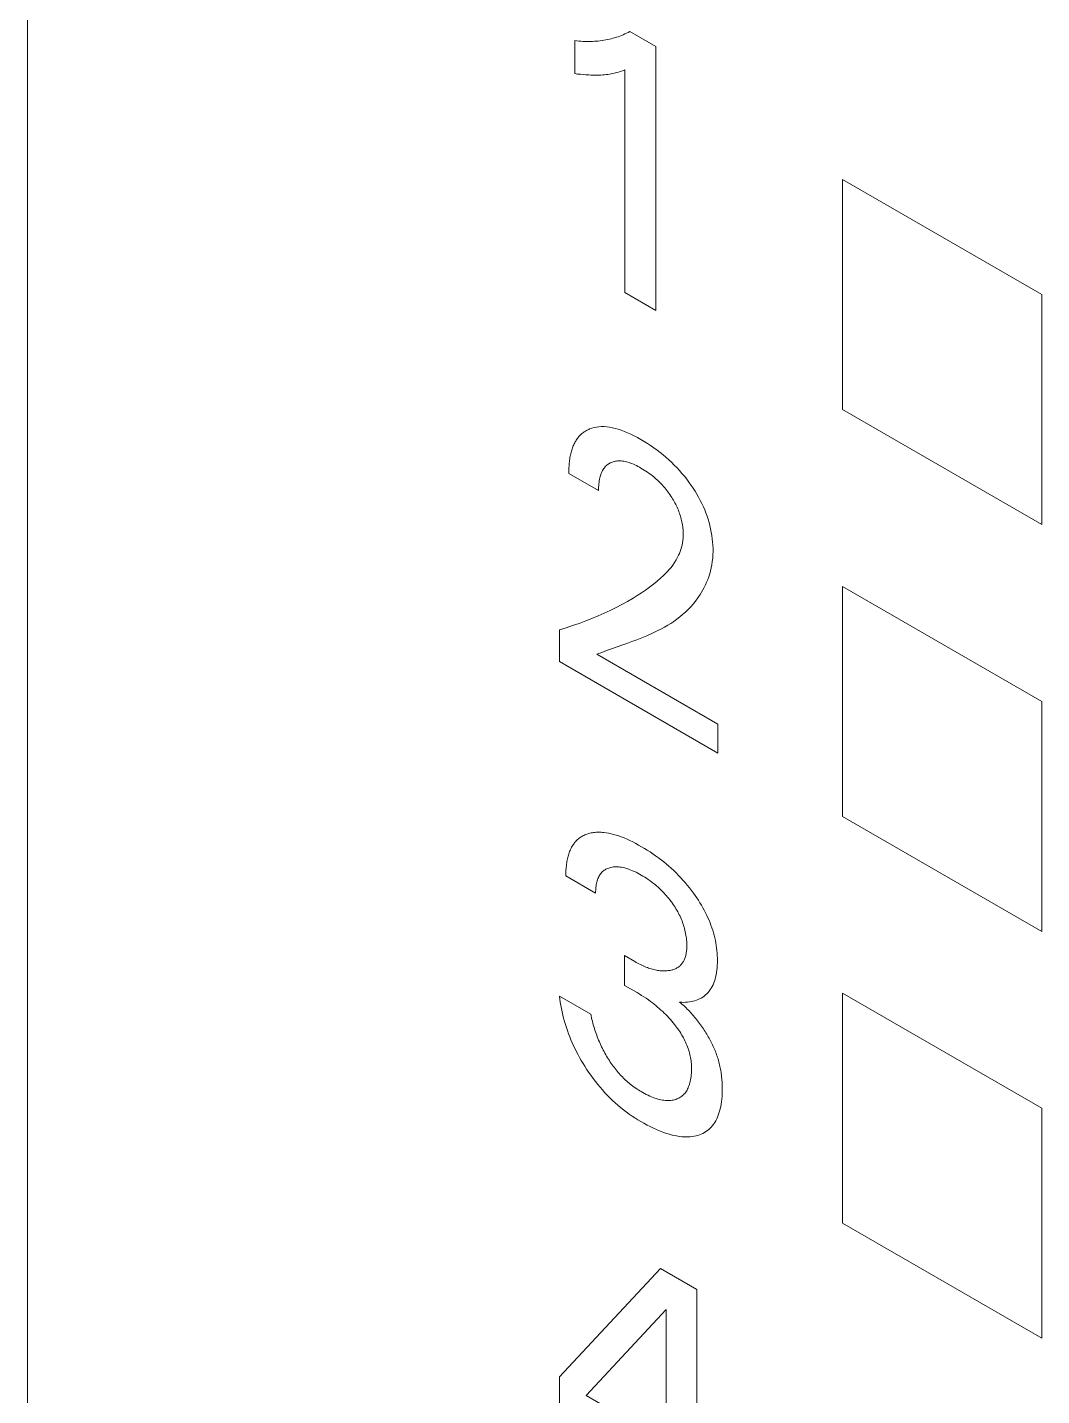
# Model space of a CAD drawing. Header units: inches. Extents: x 67578 to 72421, y -34894 to -31675.
# Drawn here: x 69731.28 to 69738.73, y -33407.06 to -33397.01 of the extents above; entities that cross this region are included whole.
import ezdxf

# ---------------------------------------------------------------- set-up
doc = ezdxf.new("R2010")
doc.units = ezdxf.units.IN
doc.header["$MEASUREMENT"] = 0

# ---------------------------------------------------------------- blocks, each defined once
blk = doc.blocks.new('ET200S')
at = {"lineweight": 0}
for p, q in [((87.2429, 24.9235), (87.2429, -40.5599)), ((90.002, -31.0696), (89.9944, -31.073)), ((90.0096, -31.066), (90.002, -31.0696)), ((90.017, -31.0623), (90.0096, -31.066)), ((90.0244, -31.0584), (90.017, -31.0623)), ((90.0244, -31.0584), (90.1447, -31.1278)), ((89.7703, -31.2528), (89.7703, -31.1001)), ((89.7797, -31.1012), (89.7703, -31.1001)), ((89.7891, -31.1022), (89.7797, -31.1012)), ((89.7984, -31.103), (89.7891, -31.1022)), ((89.8077, -31.1036), (89.7984, -31.103)), ((89.8169, -31.104), (89.8077, -31.1036)), ((89.826, -31.1043), (89.8169, -31.104)), ((89.8351, -31.1044), (89.826, -31.1043)), ((89.8442, -31.1043), (89.8351, -31.1044)), ((89.8531, -31.104), (89.8442, -31.1043)), ((89.862, -31.1035), (89.8531, -31.104)), ((89.8708, -31.1029), (89.862, -31.1035)), ((89.8795, -31.1021), (89.8708, -31.1029)), ((89.8882, -31.1012), (89.8795, -31.1021)), ((89.8968, -31.1), (89.8882, -31.1012)), ((89.9053, -31.0987), (89.8968, -31.1)), ((89.9137, -31.0973), (89.9053, -31.0987)), ((89.9221, -31.0956), (89.9137, -31.0973)), ((89.9304, -31.0938), (89.9221, -31.0956)), ((89.9386, -31.0918), (89.9304, -31.0938)), ((89.9467, -31.0897), (89.9386, -31.0918)), ((89.9549, -31.0873), (89.9467, -31.0897)), ((89.9629, -31.0848), (89.9549, -31.0873)), ((89.9709, -31.0821), (89.9629, -31.0848)), ((89.9788, -31.0792), (89.9709, -31.0821)), ((89.9867, -31.0762), (89.9788, -31.0792)), ((89.9944, -31.073), (89.9867, -31.0762)), ((90.1447, -31.1278), (90.1447, -32.3457)), ((89.7703, -31.2528), (89.7834, -31.2544)), ((89.7834, -31.2544), (89.7965, -31.2558)), ((89.7965, -31.2558), (89.8096, -31.257)), ((89.8096, -31.257), (89.8225, -31.2581)), ((89.8225, -31.2581), (89.8355, -31.2589)), ((89.8355, -31.2589), (89.845, -31.2594)), ((89.845, -31.2594), (89.8544, -31.2597)), ((89.8544, -31.2597), (89.8638, -31.2598)), ((89.8638, -31.2598), (89.8731, -31.2598)), ((89.8731, -31.2598), (89.8824, -31.2596)), ((89.8824, -31.2596), (89.8916, -31.2592)), ((89.8916, -31.2592), (89.8996, -31.2587)), ((89.8996, -31.2587), (89.9076, -31.258)), ((89.9076, -31.258), (89.9154, -31.2572)), ((89.9154, -31.2572), (89.9233, -31.2562)), ((89.9233, -31.2562), (89.931, -31.255)), ((89.931, -31.255), (89.9387, -31.2537)), ((89.9387, -31.2537), (89.9454, -31.2524)), ((89.9454, -31.2524), (89.952, -31.2509)), ((89.952, -31.2509), (89.9585, -31.2493)), ((89.9585, -31.2493), (89.9657, -31.2474)), ((89.9657, -31.2474), (89.9728, -31.2453)), ((89.9728, -31.2453), (89.9798, -31.2431)), ((89.9798, -31.2431), (89.9913, -31.2392)), ((89.9913, -31.2392), (90.0026, -31.235)), ((90.0026, -32.2636), (90.0026, -31.235)), ((91.927, -32.2724), (91.0078, -31.7417)), ((91.0078, -31.7417), (91.0078, -32.8031)), ((90.1447, -32.3457), (90.0026, -32.2636)), ((91.927, -33.3338), (91.927, -32.2724)), ((91.0078, -32.8031), (91.927, -33.3338)), ((89.8207, -32.9022), (89.8172, -32.9044)), ((89.8244, -32.9001), (89.8207, -32.9022)), ((89.828, -32.8981), (89.8244, -32.9001)), ((89.8318, -32.8963), (89.828, -32.8981)), ((89.8356, -32.8946), (89.8318, -32.8963)), ((89.8394, -32.8929), (89.8356, -32.8946)), ((89.8497, -32.8892), (89.8394, -32.8929)), ((89.8603, -32.8863), (89.8497, -32.8892)), ((89.8712, -32.8841), (89.8603, -32.8863)), ((89.8825, -32.8827), (89.8712, -32.8841)), ((89.894, -32.882), (89.8825, -32.8827)), ((89.9058, -32.8821), (89.894, -32.882)), ((89.9185, -32.8829), (89.9058, -32.8821)), ((89.9314, -32.8845), (89.9185, -32.8829)), ((89.9445, -32.8869), (89.9314, -32.8845)), ((89.9578, -32.89), (89.9445, -32.8869)), ((89.9712, -32.8937), (89.9578, -32.89)), ((89.9848, -32.8981), (89.9712, -32.8937)), ((89.9998, -32.9037), (89.9848, -32.8981)), ((90.015, -32.91), (89.9998, -32.9037)), ((89.7661, -32.966), (89.764, -32.9707)), ((89.7682, -32.9614), (89.7661, -32.966)), ((89.7704, -32.957), (89.7682, -32.9614)), ((89.7728, -32.9526), (89.7704, -32.957)), ((89.7752, -32.9484), (89.7728, -32.9526)), ((89.7777, -32.9442), (89.7752, -32.9484)), ((89.7804, -32.9403), (89.7777, -32.9442)), ((89.7831, -32.9364), (89.7804, -32.9403)), ((89.786, -32.9327), (89.7831, -32.9364)), ((89.7887, -32.9293), (89.786, -32.9327)), ((89.7916, -32.9261), (89.7887, -32.9293)), ((89.7945, -32.923), (89.7916, -32.9261)), ((89.7975, -32.92), (89.7945, -32.923)), ((89.8006, -32.9171), (89.7975, -32.92)), ((89.8038, -32.9143), (89.8006, -32.9171)), ((89.807, -32.9117), (89.8038, -32.9143)), ((89.8103, -32.9091), (89.807, -32.9117)), ((89.8137, -32.9067), (89.8103, -32.9091)), ((89.8172, -32.9044), (89.8137, -32.9067)), ((90.0303, -32.9169), (90.015, -32.91)), ((90.0455, -32.9244), (90.0303, -32.9169)), ((90.0609, -32.9325), (90.0455, -32.9244)), ((90.0762, -32.9411), (90.0609, -32.9325)), ((90.0912, -32.9499), (90.0762, -32.9411)), ((90.1061, -32.9592), (90.0912, -32.9499)), ((90.121, -32.969), (90.1061, -32.9592)), ((89.7486, -33.0251), (89.7476, -33.0314)), ((89.7498, -33.0189), (89.7486, -33.0251)), ((89.751, -33.0128), (89.7498, -33.0189)), ((89.7524, -33.0068), (89.751, -33.0128)), ((89.7539, -33.001), (89.7524, -33.0068)), ((89.7553, -32.9957), (89.7539, -33.001)), ((89.7569, -32.9905), (89.7553, -32.9957)), ((89.7585, -32.9854), (89.7569, -32.9905)), ((89.7603, -32.9804), (89.7585, -32.9854)), ((89.7621, -32.9755), (89.7603, -32.9804)), ((89.764, -32.9707), (89.7621, -32.9755)), ((90.1359, -32.9793), (90.121, -32.969)), ((90.1507, -32.99), (90.1359, -32.9793)), ((90.1655, -33.0013), (90.1507, -32.99)), ((90.1787, -33.012), (90.1655, -33.0013)), ((90.1918, -33.0231), (90.1787, -33.012)), ((90.2048, -33.0346), (90.1918, -33.0231)), ((89.7434, -33.0773), (89.7432, -33.0841)), ((89.7432, -33.0841), (89.7432, -33.0909)), ((89.7432, -33.0909), (89.7432, -33.0978)), ((89.7437, -33.0705), (89.7434, -33.0773)), ((89.7441, -33.0638), (89.7437, -33.0705)), ((89.7446, -33.0572), (89.7441, -33.0638)), ((89.7452, -33.0506), (89.7446, -33.0572)), ((89.7459, -33.0442), (89.7452, -33.0506)), ((89.7467, -33.0377), (89.7459, -33.0442)), ((89.7476, -33.0314), (89.7467, -33.0377)), ((89.8931, -33.0976), (89.8951, -33.0929)), ((89.8951, -33.0929), (89.8972, -33.0883)), ((89.8972, -33.0883), (89.8995, -33.0839)), ((89.8995, -33.0839), (89.902, -33.0797)), ((89.902, -33.0797), (89.9047, -33.0756)), ((89.9047, -33.0756), (89.9074, -33.0719)), ((89.9074, -33.0719), (89.9103, -33.0684)), ((89.9103, -33.0684), (89.9133, -33.0651)), ((89.9133, -33.0651), (89.9165, -33.0619)), ((89.9165, -33.0619), (89.9199, -33.059)), ((89.9199, -33.059), (89.9233, -33.0563)), ((89.9233, -33.0563), (89.9269, -33.0538)), ((89.9269, -33.0538), (89.9307, -33.0515)), ((89.9307, -33.0515), (89.9345, -33.0494)), ((89.9345, -33.0494), (89.939, -33.0473)), ((89.939, -33.0473), (89.9437, -33.0454)), ((89.9437, -33.0454), (89.9484, -33.0438)), ((89.9484, -33.0438), (89.9534, -33.0425)), ((89.9534, -33.0425), (89.9584, -33.0415)), ((89.9584, -33.0415), (89.9635, -33.0407)), ((89.9635, -33.0407), (89.9688, -33.0402)), ((89.9688, -33.0402), (89.9741, -33.04)), ((89.9741, -33.04), (89.9798, -33.04)), ((89.9798, -33.04), (89.9855, -33.0403)), ((89.9855, -33.0403), (89.9913, -33.0409)), ((89.9913, -33.0409), (89.9972, -33.0418)), ((89.9972, -33.0418), (90.0032, -33.043)), ((90.0032, -33.043), (90.0092, -33.0443)), ((90.0092, -33.0443), (90.0153, -33.046)), ((90.0153, -33.046), (90.0214, -33.0478)), ((90.0214, -33.0478), (90.0281, -33.0502)), ((90.0281, -33.0502), (90.0349, -33.0528)), ((90.0349, -33.0528), (90.0418, -33.0556)), ((90.0418, -33.0556), (90.0486, -33.0587)), ((90.0486, -33.0587), (90.0555, -33.062)), ((90.0555, -33.062), (90.0624, -33.0655)), ((90.0624, -33.0655), (90.0693, -33.0692)), ((90.0693, -33.0692), (90.0762, -33.073)), ((90.0762, -33.073), (90.0839, -33.0776)), ((90.0839, -33.0776), (90.0916, -33.0823)), ((90.0916, -33.0823), (90.0992, -33.0872)), ((90.0992, -33.0872), (90.1069, -33.0924)), ((90.1069, -33.0924), (90.1145, -33.0978)), ((90.2177, -33.0466), (90.2048, -33.0346)), ((90.2304, -33.0591), (90.2177, -33.0466)), ((90.2429, -33.0721), (90.2304, -33.0591)), ((90.2544, -33.0846), (90.2429, -33.0721)), ((90.2658, -33.0976), (90.2544, -33.0846)), ((89.8808, -33.1772), (89.7432, -33.0978)), ((89.881, -33.1617), (89.8815, -33.1541)), ((89.8815, -33.1541), (89.8821, -33.1467)), ((89.8821, -33.1467), (89.8829, -33.1393)), ((89.8829, -33.1393), (89.884, -33.1321)), ((89.884, -33.1321), (89.8852, -33.1251)), ((89.8852, -33.1251), (89.8867, -33.1183)), ((89.8867, -33.1183), (89.8881, -33.1129)), ((89.8881, -33.1129), (89.8896, -33.1077)), ((89.8896, -33.1077), (89.8913, -33.1026)), ((89.8913, -33.1026), (89.8931, -33.0976)), ((90.1145, -33.0978), (90.1221, -33.1035)), ((90.1221, -33.1035), (90.1297, -33.1094)), ((90.1297, -33.1094), (90.1356, -33.1142)), ((90.1356, -33.1142), (90.1415, -33.1192)), ((90.1415, -33.1192), (90.1473, -33.1244)), ((90.1473, -33.1244), (90.1531, -33.1297)), ((90.1531, -33.1297), (90.1589, -33.1351)), ((90.1589, -33.1351), (90.1646, -33.1408)), ((90.1646, -33.1408), (90.1702, -33.1465)), ((90.1702, -33.1465), (90.1758, -33.1525)), ((90.1758, -33.1525), (90.1809, -33.1583)), ((90.2768, -33.111), (90.2658, -33.0976)), ((90.2877, -33.1248), (90.2768, -33.111)), ((90.2982, -33.1389), (90.2877, -33.1248)), ((90.3085, -33.1533), (90.2982, -33.1389)), ((90.3175, -33.1667), (90.3085, -33.1533)), ((89.8808, -33.1694), (89.881, -33.1617)), ((89.8808, -33.1772), (89.8808, -33.1694)), ((90.1809, -33.1583), (90.186, -33.1642)), ((90.186, -33.1642), (90.191, -33.1702)), ((90.191, -33.1702), (90.1959, -33.1764)), ((90.1959, -33.1764), (90.2007, -33.1827)), ((90.2007, -33.1827), (90.2054, -33.1892)), ((90.2054, -33.1892), (90.21, -33.1957)), ((90.21, -33.1957), (90.2145, -33.2024)), ((90.2145, -33.2024), (90.2186, -33.2086)), ((90.2186, -33.2086), (90.2225, -33.2149)), ((90.2225, -33.2149), (90.2263, -33.2213)), ((90.3263, -33.1804), (90.3175, -33.1667)), ((90.3347, -33.1943), (90.3263, -33.1804)), ((90.3427, -33.2083), (90.3347, -33.1943)), ((90.3504, -33.2226), (90.3427, -33.2083)), ((90.2263, -33.2213), (90.23, -33.2278)), ((90.23, -33.2278), (90.2335, -33.2343)), ((90.2335, -33.2343), (90.237, -33.2409)), ((90.237, -33.2409), (90.2402, -33.2475)), ((90.2402, -33.2475), (90.2433, -33.2542)), ((90.2433, -33.2542), (90.2463, -33.2609)), ((90.2463, -33.2609), (90.249, -33.2677)), ((90.249, -33.2677), (90.2517, -33.2745)), ((90.2517, -33.2745), (90.2541, -33.2813)), ((90.2541, -33.2813), (90.2564, -33.2881)), ((90.3577, -33.237), (90.3504, -33.2226)), ((90.3645, -33.2516), (90.3577, -33.237)), ((90.3707, -33.266), (90.3645, -33.2516)), ((90.3764, -33.2806), (90.3707, -33.266)), ((90.3817, -33.2951), (90.3764, -33.2806)), ((90.2564, -33.2881), (90.2585, -33.2949)), ((90.2585, -33.2949), (90.2604, -33.3017)), ((90.2604, -33.3017), (90.2622, -33.3085)), ((90.2622, -33.3085), (90.2638, -33.3152)), ((90.2638, -33.3152), (90.2653, -33.322)), ((90.2653, -33.322), (90.2668, -33.3293)), ((90.2668, -33.3293), (90.268, -33.3366)), ((90.268, -33.3366), (90.2691, -33.3439)), ((90.2691, -33.3439), (90.27, -33.3511)), ((90.3864, -33.3097), (90.3817, -33.2951)), ((90.3908, -33.3243), (90.3864, -33.3097)), ((90.3946, -33.3387), (90.3908, -33.3243)), ((90.398, -33.3532), (90.3946, -33.3387)), ((90.27, -33.408), (90.2684, -33.4187)), ((90.27, -33.3511), (90.2707, -33.3581)), ((90.2711, -33.3969), (90.27, -33.408)), ((90.2707, -33.3581), (90.2712, -33.3651)), ((90.2717, -33.3855), (90.2711, -33.3969)), ((90.2712, -33.3651), (90.2716, -33.372)), ((90.2716, -33.372), (90.2717, -33.3788)), ((90.2717, -33.3788), (90.2717, -33.3855)), ((90.4012, -33.3688), (90.398, -33.3532)), ((90.4038, -33.3842), (90.4012, -33.3688)), ((90.4059, -33.3994), (90.4038, -33.3842)), ((90.4075, -33.4144), (90.4059, -33.3994)), ((90.254, -33.4671), (90.2501, -33.4758)), ((90.2576, -33.458), (90.254, -33.4671)), ((90.2609, -33.4487), (90.2576, -33.458)), ((90.2638, -33.439), (90.2609, -33.4487)), ((90.2663, -33.429), (90.2638, -33.439)), ((90.2684, -33.4187), (90.2663, -33.429)), ((90.4086, -33.4292), (90.4075, -33.4144)), ((90.4092, -33.4438), (90.4086, -33.4292)), ((90.4087, -33.4739), (90.4092, -33.458)), ((90.4092, -33.458), (90.4092, -33.4438)), ((90.2152, -33.5317), (90.2064, -33.5422)), ((90.2235, -33.5207), (90.2152, -33.5317)), ((90.2315, -33.5092), (90.2235, -33.5207)), ((90.2389, -33.497), (90.2315, -33.5092)), ((90.2459, -33.4843), (90.2389, -33.497)), ((90.2501, -33.4758), (90.2459, -33.4843)), ((90.3975, -33.5478), (90.4008, -33.5338)), ((90.4008, -33.5338), (90.4036, -33.5194)), ((90.4036, -33.5194), (90.4059, -33.5047)), ((90.4059, -33.5047), (90.4076, -33.4895)), ((90.4076, -33.4895), (90.4087, -33.4739)), ((90.1515, -33.5954), (90.1338, -33.6099)), ((90.1688, -33.5803), (90.1515, -33.5954)), ((90.1785, -33.5713), (90.1688, -33.5803)), ((90.1881, -33.5619), (90.1785, -33.5713)), ((90.1974, -33.5523), (90.1881, -33.5619)), ((90.2064, -33.5422), (90.1974, -33.5523)), ((90.3798, -33.6001), (90.3849, -33.5876)), ((90.3849, -33.5876), (90.3895, -33.5747)), ((90.3895, -33.5747), (90.3937, -33.5614)), ((90.3937, -33.5614), (90.3975, -33.5478)), ((90.0594, -33.6619), (90.0401, -33.6737)), ((90.0785, -33.6496), (90.0594, -33.6619)), ((90.0973, -33.6369), (90.0785, -33.6496)), ((90.1157, -33.6237), (90.0973, -33.6369)), ((90.1338, -33.6099), (90.1157, -33.6237)), ((90.3394, -33.6725), (90.3496, -33.6573)), ((90.3496, -33.6573), (90.3562, -33.6466)), ((90.3562, -33.6466), (90.3626, -33.6355)), ((90.3626, -33.6355), (90.3687, -33.624)), ((90.3687, -33.624), (90.3744, -33.6122)), ((90.3744, -33.6122), (90.3798, -33.6001)), ((91.927, -34.1503), (91.0078, -33.6196)), ((91.0078, -33.6196), (91.0078, -34.6811)), ((89.9616, -33.7169), (89.9348, -33.7301)), ((89.9881, -33.7031), (89.9616, -33.7169)), ((90.0143, -33.6887), (89.9881, -33.7031)), ((90.0401, -33.6737), (90.0143, -33.6887)), ((90.2942, -33.7264), (90.3061, -33.7139)), ((90.3061, -33.7139), (90.3177, -33.7008)), ((90.3177, -33.7008), (90.3288, -33.687)), ((90.3288, -33.687), (90.3394, -33.6725)), ((89.8213, -33.7788), (89.7913, -33.79)), ((89.8501, -33.7675), (89.8213, -33.7788)), ((89.8786, -33.7556), (89.8501, -33.7675)), ((89.9069, -33.7431), (89.8786, -33.7556)), ((89.9348, -33.7301), (89.9069, -33.7431)), ((90.2145, -33.79), (90.2286, -33.7807)), ((90.2286, -33.7807), (90.2424, -33.7708)), ((90.2424, -33.7708), (90.2559, -33.7605)), ((90.2559, -33.7605), (90.269, -33.7497)), ((90.269, -33.7497), (90.2818, -33.7383)), ((90.2818, -33.7383), (90.2942, -33.7264)), ((89.7304, -33.8105), (89.6996, -33.82)), ((89.6996, -33.9667), (89.6996, -33.82)), ((89.761, -33.8005), (89.7304, -33.8105)), ((89.7913, -33.79), (89.761, -33.8005)), ((90.0806, -33.8568), (90.1036, -33.8473)), ((90.1036, -33.8473), (90.1263, -33.8374)), ((90.1263, -33.8374), (90.1487, -33.8268)), ((90.1487, -33.8268), (90.1707, -33.8156)), ((90.1707, -33.8156), (90.1855, -33.8075)), ((90.1855, -33.8075), (90.2002, -33.799)), ((90.2002, -33.799), (90.2145, -33.79)), ((89.9178, -33.9158), (89.9408, -33.9076)), ((89.9408, -33.9076), (89.9874, -33.8912)), ((89.9874, -33.8912), (90.0108, -33.883)), ((90.0108, -33.883), (90.0341, -33.8745)), ((90.0341, -33.8745), (90.0574, -33.8658)), ((90.0574, -33.8658), (90.0806, -33.8568)), ((90.431, -34.3889), (89.6996, -33.9667)), ((89.8725, -33.9328), (89.895, -33.9242)), ((89.8725, -33.9328), (90.431, -34.2553)), ((89.895, -33.9242), (89.9178, -33.9158)), ((91.927, -35.2118), (91.927, -34.1503)), ((90.431, -34.2553), (90.431, -34.3889)), ((91.0078, -34.6811), (91.927, -35.2118)), ((89.7735, -34.798), (89.7702, -34.8018)), ((89.7768, -34.7943), (89.7735, -34.798)), ((89.7803, -34.7908), (89.7768, -34.7943)), ((89.7839, -34.7874), (89.7803, -34.7908)), ((89.7877, -34.7842), (89.7839, -34.7874)), ((89.7915, -34.7812), (89.7877, -34.7842)), ((89.7955, -34.7783), (89.7915, -34.7812)), ((89.7996, -34.7756), (89.7955, -34.7783)), ((89.8038, -34.7731), (89.7996, -34.7756)), ((89.8081, -34.7708), (89.8038, -34.7731)), ((89.8125, -34.7686), (89.8081, -34.7708)), ((89.817, -34.7666), (89.8125, -34.7686)), ((89.8215, -34.7647), (89.817, -34.7666)), ((89.8262, -34.763), (89.8215, -34.7647)), ((89.8309, -34.7614), (89.8262, -34.763)), ((89.8357, -34.76), (89.8309, -34.7614)), ((89.841, -34.7587), (89.8357, -34.76)), ((89.8464, -34.7575), (89.841, -34.7587)), ((89.8519, -34.7565), (89.8464, -34.7575)), ((89.8574, -34.7556), (89.8519, -34.7565)), ((89.8631, -34.755), (89.8574, -34.7556)), ((89.8688, -34.7545), (89.8631, -34.755)), ((89.8745, -34.7542), (89.8688, -34.7545)), ((89.8803, -34.7541), (89.8745, -34.7542)), ((89.8862, -34.7541), (89.8803, -34.7541)), ((89.8921, -34.7543), (89.8862, -34.7541)), ((89.8981, -34.7547), (89.8921, -34.7543)), ((89.9042, -34.7552), (89.8981, -34.7547)), ((89.9154, -34.7566), (89.9042, -34.7552)), ((89.9268, -34.7586), (89.9154, -34.7566)), ((89.9383, -34.761), (89.9268, -34.7586)), ((89.9499, -34.764), (89.9383, -34.761)), ((89.9617, -34.7674), (89.9499, -34.764)), ((89.9735, -34.7712), (89.9617, -34.7674)), ((89.9853, -34.7755), (89.9735, -34.7712)), ((89.9986, -34.7807), (89.9853, -34.7755)), ((90.012, -34.7863), (89.9986, -34.7807)), ((90.0254, -34.7924), (90.012, -34.7863)), ((90.0388, -34.799), (90.0254, -34.7924)), ((89.7414, -34.8596), (89.7398, -34.8653)), ((89.7432, -34.854), (89.7414, -34.8596)), ((89.745, -34.8486), (89.7432, -34.854)), ((89.747, -34.8433), (89.745, -34.8486)), ((89.7491, -34.8382), (89.747, -34.8433)), ((89.7513, -34.8331), (89.7491, -34.8382)), ((89.7536, -34.8282), (89.7513, -34.8331)), ((89.7561, -34.8234), (89.7536, -34.8282)), ((89.7587, -34.8188), (89.7561, -34.8234)), ((89.7614, -34.8143), (89.7587, -34.8188)), ((89.7642, -34.81), (89.7614, -34.8143)), ((89.7672, -34.8058), (89.7642, -34.81)), ((89.7702, -34.8018), (89.7672, -34.8058)), ((90.0523, -34.8059), (90.0388, -34.799)), ((90.0657, -34.8132), (90.0523, -34.8059)), ((90.0792, -34.8208), (90.0657, -34.8132)), ((90.0923, -34.8285), (90.0792, -34.8208)), ((90.1053, -34.8365), (90.0923, -34.8285)), ((90.1183, -34.8448), (90.1053, -34.8365)), ((90.1313, -34.8535), (90.1183, -34.8448)), ((90.1442, -34.8625), (90.1313, -34.8535)), ((89.7306, -34.9218), (89.7301, -34.9285)), ((89.7311, -34.9152), (89.7306, -34.9218)), ((89.7318, -34.9086), (89.7311, -34.9152)), ((89.7325, -34.9022), (89.7318, -34.9086)), ((89.7334, -34.8958), (89.7325, -34.9022)), ((89.7345, -34.8895), (89.7334, -34.8958)), ((89.7356, -34.8833), (89.7345, -34.8895)), ((89.7369, -34.8772), (89.7356, -34.8833)), ((89.7383, -34.8712), (89.7369, -34.8772)), ((89.7398, -34.8653), (89.7383, -34.8712)), ((89.9105, -34.9274), (89.9145, -34.925)), ((89.9145, -34.925), (89.9187, -34.923)), ((89.9187, -34.923), (89.923, -34.9211)), ((89.923, -34.9211), (89.9274, -34.9194)), ((89.9274, -34.9194), (89.9319, -34.918)), ((89.9319, -34.918), (89.9375, -34.9166)), ((89.9375, -34.9166), (89.9433, -34.9154)), ((89.9433, -34.9154), (89.9492, -34.9146)), ((89.9492, -34.9146), (89.9552, -34.914)), ((89.9552, -34.914), (89.9613, -34.9138)), ((89.9613, -34.9138), (89.9675, -34.9139)), ((89.9675, -34.9139), (89.9738, -34.9143)), ((89.9738, -34.9143), (89.9805, -34.915)), ((89.9805, -34.915), (89.9873, -34.916)), ((89.9873, -34.916), (89.9942, -34.9173)), ((89.9942, -34.9173), (90.0012, -34.919)), ((90.0012, -34.919), (90.0082, -34.9209)), ((90.0082, -34.9209), (90.0153, -34.9231)), ((90.0153, -34.9231), (90.0224, -34.9255)), ((90.1571, -34.8719), (90.1442, -34.8625)), ((90.17, -34.8817), (90.1571, -34.8719)), ((90.1817, -34.8909), (90.17, -34.8817)), ((90.1933, -34.9005), (90.1817, -34.8909)), ((90.2048, -34.9104), (90.1933, -34.9005)), ((90.2163, -34.9206), (90.2048, -34.9104)), ((90.2276, -34.9312), (90.2163, -34.9206)), ((89.7297, -34.942), (89.7296, -34.9489)), ((89.7296, -34.9489), (89.7297, -34.9558)), ((89.7298, -34.9352), (89.7297, -34.942)), ((89.8672, -35.0352), (89.7297, -34.9558)), ((89.7301, -34.9285), (89.7298, -34.9352)), ((89.8714, -34.9898), (89.8728, -34.9839)), ((89.8728, -34.9839), (89.8744, -34.9782)), ((89.8744, -34.9782), (89.8761, -34.9731)), ((89.8761, -34.9731), (89.878, -34.9681)), ((89.878, -34.9681), (89.88, -34.9634)), ((89.88, -34.9634), (89.8822, -34.9588)), ((89.8822, -34.9588), (89.8846, -34.9544)), ((89.8846, -34.9544), (89.8872, -34.9503)), ((89.8872, -34.9503), (89.8899, -34.9463)), ((89.8899, -34.9463), (89.8929, -34.9426)), ((89.8929, -34.9426), (89.896, -34.9391)), ((89.896, -34.9391), (89.8993, -34.9358)), ((89.8993, -34.9358), (89.9029, -34.9328)), ((89.9029, -34.9328), (89.9066, -34.9299)), ((89.9066, -34.9299), (89.9105, -34.9274)), ((90.0224, -34.9255), (90.0302, -34.9285)), ((90.0302, -34.9285), (90.0381, -34.9318)), ((90.0381, -34.9318), (90.046, -34.9353)), ((90.046, -34.9353), (90.0539, -34.9391)), ((90.0539, -34.9391), (90.0618, -34.9431)), ((90.0618, -34.9431), (90.0698, -34.9474)), ((90.0698, -34.9474), (90.0777, -34.9519)), ((90.0777, -34.9519), (90.0858, -34.9566)), ((90.0858, -34.9566), (90.0939, -34.9616)), ((90.0939, -34.9616), (90.102, -34.9668)), ((90.102, -34.9668), (90.1101, -34.9723)), ((90.1101, -34.9723), (90.1182, -34.978)), ((90.1182, -34.978), (90.1262, -34.9839)), ((90.1262, -34.9839), (90.1342, -34.9901)), ((90.2388, -34.9421), (90.2276, -34.9312)), ((90.2499, -34.9533), (90.2388, -34.9421)), ((90.2603, -34.9642), (90.2499, -34.9533)), ((90.2705, -34.9754), (90.2603, -34.9642)), ((90.2806, -34.9869), (90.2705, -34.9754)), ((90.2904, -34.9987), (90.2806, -34.9869)), ((89.8672, -35.0283), (89.8674, -35.0216)), ((89.8672, -35.0352), (89.8672, -35.0283)), ((89.8674, -35.0216), (89.8678, -35.015)), ((89.8678, -35.015), (89.8684, -35.0085)), ((89.8684, -35.0085), (89.8692, -35.0021)), ((89.8692, -35.0021), (89.8702, -34.9959)), ((89.8702, -34.9959), (89.8714, -34.9898)), ((90.1342, -34.9901), (90.1414, -34.9959)), ((90.1414, -34.9959), (90.1485, -35.0019)), ((90.1485, -35.0019), (90.1556, -35.0081)), ((90.1556, -35.0081), (90.1627, -35.0145)), ((90.1627, -35.0145), (90.1696, -35.0212)), ((90.1696, -35.0212), (90.1765, -35.0281)), ((90.1765, -35.0281), (90.1833, -35.0352)), ((90.1833, -35.0352), (90.1888, -35.0412)), ((90.1888, -35.0412), (90.1943, -35.0474)), ((90.1943, -35.0474), (90.1996, -35.0537)), ((90.3002, -35.0107), (90.2904, -34.9987)), ((90.3097, -35.023), (90.3002, -35.0107)), ((90.319, -35.0356), (90.3097, -35.023)), ((90.3267, -35.0464), (90.319, -35.0356)), ((90.3341, -35.0573), (90.3267, -35.0464)), ((90.1996, -35.0537), (90.2049, -35.0602)), ((90.2049, -35.0602), (90.2101, -35.0667)), ((90.2101, -35.0667), (90.2152, -35.0735)), ((90.2152, -35.0735), (90.2202, -35.0803)), ((90.2202, -35.0803), (90.225, -35.0873)), ((90.225, -35.0873), (90.2295, -35.0938)), ((90.2295, -35.0938), (90.2338, -35.1005)), ((90.2338, -35.1005), (90.238, -35.1072)), ((90.238, -35.1072), (90.242, -35.1141)), ((90.242, -35.1141), (90.246, -35.121)), ((90.3414, -35.0684), (90.3341, -35.0573)), ((90.3485, -35.0796), (90.3414, -35.0684)), ((90.3554, -35.091), (90.3485, -35.0796)), ((90.3621, -35.1025), (90.3554, -35.091)), ((90.3684, -35.1142), (90.3621, -35.1025)), ((90.3746, -35.1259), (90.3684, -35.1142)), ((90.246, -35.121), (90.2498, -35.1279)), ((90.2498, -35.1279), (90.2534, -35.135)), ((90.2534, -35.135), (90.2568, -35.142)), ((90.2568, -35.142), (90.2601, -35.1492)), ((90.2601, -35.1492), (90.2632, -35.1563)), ((90.2632, -35.1563), (90.2661, -35.1634)), ((90.2661, -35.1634), (90.2688, -35.1706)), ((90.2688, -35.1706), (90.2713, -35.1778)), ((90.3804, -35.1378), (90.3746, -35.1259)), ((90.3857, -35.1492), (90.3804, -35.1378)), ((90.3907, -35.1606), (90.3857, -35.1492)), ((90.3954, -35.1721), (90.3907, -35.1606)), ((90.3998, -35.1837), (90.3954, -35.1721)), ((90.2713, -35.1778), (90.2736, -35.1849)), ((90.2736, -35.1849), (90.2758, -35.1921)), ((90.2758, -35.1921), (90.2778, -35.1992)), ((90.2778, -35.1992), (90.2796, -35.2063)), ((90.2796, -35.2063), (90.2812, -35.2134)), ((90.2812, -35.2134), (90.2828, -35.2211)), ((90.2828, -35.2211), (90.2841, -35.2287)), ((90.2841, -35.2287), (90.2853, -35.2363)), ((90.2853, -35.2363), (90.2863, -35.2438)), ((90.4039, -35.1952), (90.3998, -35.1837)), ((90.4077, -35.2068), (90.4039, -35.1952)), ((90.4112, -35.2183), (90.4077, -35.2068)), ((90.4144, -35.2298), (90.4112, -35.2183)), ((90.4172, -35.2412), (90.4144, -35.2298)), ((90.2863, -35.2438), (90.287, -35.2512)), ((90.2871, -35.3003), (90.2866, -35.3052)), ((90.287, -35.2512), (90.2876, -35.2585)), ((90.2876, -35.2953), (90.2871, -35.3003)), ((90.2876, -35.2585), (90.288, -35.2658)), ((90.2879, -35.2903), (90.2876, -35.2953)), ((90.2881, -35.2851), (90.2879, -35.2903)), ((90.288, -35.2658), (90.2882, -35.2729)), ((90.2882, -35.28), (90.2881, -35.2851)), ((90.2882, -35.2729), (90.2882, -35.28)), ((90.4199, -35.2533), (90.4172, -35.2412)), ((90.4223, -35.2653), (90.4199, -35.2533)), ((90.4243, -35.2772), (90.4223, -35.2653)), ((90.4259, -35.289), (90.4243, -35.2772)), ((90.4272, -35.3007), (90.4259, -35.289)), ((90.4283, -35.3122), (90.4272, -35.3007)), ((90.0003, -35.3238), (90.0476, -35.3511)), ((90.0003, -35.4609), (90.0003, -35.3238)), ((90.0541, -35.3548), (90.0476, -35.3511)), ((90.0606, -35.3584), (90.0541, -35.3548)), ((90.0671, -35.3618), (90.0606, -35.3584)), ((90.0736, -35.3651), (90.0671, -35.3618)), ((90.0801, -35.3682), (90.0736, -35.3651)), ((90.2606, -35.3665), (90.258, -35.3691)), ((90.2632, -35.3637), (90.2606, -35.3665)), ((90.2656, -35.3608), (90.2632, -35.3637)), ((90.2679, -35.3577), (90.2656, -35.3608)), ((90.2701, -35.3545), (90.2679, -35.3577)), ((90.2722, -35.3512), (90.2701, -35.3545)), ((90.2742, -35.3477), (90.2722, -35.3512)), ((90.276, -35.3441), (90.2742, -35.3477)), ((90.2777, -35.3403), (90.276, -35.3441)), ((90.2793, -35.3364), (90.2777, -35.3403)), ((90.2807, -35.3323), (90.2793, -35.3364)), ((90.282, -35.3281), (90.2807, -35.3323)), ((90.2832, -35.3237), (90.282, -35.3281)), ((90.2842, -35.3193), (90.2832, -35.3237)), ((90.2851, -35.3147), (90.2842, -35.3193)), ((90.2859, -35.31), (90.2851, -35.3147)), ((90.2866, -35.3052), (90.2859, -35.31)), ((90.429, -35.3236), (90.4283, -35.3122)), ((90.4289, -35.369), (90.4294, -35.3576)), ((90.4294, -35.3348), (90.429, -35.3236)), ((90.4295, -35.3459), (90.4294, -35.3348)), ((90.4294, -35.3576), (90.4295, -35.3459)), ((90.0866, -35.3711), (90.0801, -35.3682)), ((90.093, -35.3739), (90.0866, -35.3711)), ((90.0994, -35.3766), (90.093, -35.3739)), ((90.1059, -35.3791), (90.0994, -35.3766)), ((90.1119, -35.3812), (90.1059, -35.3791)), ((90.118, -35.3833), (90.1119, -35.3812)), ((90.124, -35.3851), (90.118, -35.3833)), ((90.1299, -35.3868), (90.124, -35.3851)), ((90.1359, -35.3884), (90.1299, -35.3868)), ((90.1418, -35.3897), (90.1359, -35.3884)), ((90.1476, -35.3909), (90.1418, -35.3897)), ((90.1535, -35.392), (90.1476, -35.3909)), ((90.1592, -35.3928), (90.1535, -35.392)), ((90.1649, -35.3935), (90.1592, -35.3928)), ((90.1704, -35.3939), (90.1649, -35.3935)), ((90.1759, -35.3943), (90.1704, -35.3939)), ((90.1814, -35.3944), (90.1759, -35.3943)), ((90.1868, -35.3943), (90.1814, -35.3944)), ((90.1921, -35.3941), (90.1868, -35.3943)), ((90.1974, -35.3937), (90.1921, -35.3941)), ((90.2026, -35.3931), (90.1974, -35.3937)), ((90.2078, -35.3924), (90.2026, -35.3931)), ((90.2119, -35.3916), (90.2078, -35.3924)), ((90.2159, -35.3907), (90.2119, -35.3916)), ((90.2199, -35.3897), (90.2159, -35.3907)), ((90.2239, -35.3886), (90.2199, -35.3897)), ((90.2277, -35.3873), (90.2239, -35.3886)), ((90.2315, -35.3859), (90.2277, -35.3873)), ((90.2352, -35.3843), (90.2315, -35.3859)), ((90.2389, -35.3825), (90.2352, -35.3843)), ((90.2424, -35.3806), (90.2389, -35.3825)), ((90.2459, -35.3786), (90.2424, -35.3806)), ((90.2492, -35.3763), (90.2459, -35.3786)), ((90.2524, -35.3739), (90.2492, -35.3763)), ((90.2553, -35.3716), (90.2524, -35.3739)), ((90.258, -35.3691), (90.2553, -35.3716)), ((90.4187, -35.4323), (90.4214, -35.4225)), ((90.4214, -35.4225), (90.4236, -35.4124)), ((90.4236, -35.4124), (90.4255, -35.402)), ((90.4255, -35.402), (90.427, -35.3912)), ((90.427, -35.3912), (90.4281, -35.3803)), ((90.4281, -35.3803), (90.4289, -35.369)), ((90.0582, -35.4944), (90.0003, -35.4609)), ((90.3807, -35.4996), (90.3864, -35.4935)), ((90.3864, -35.4935), (90.3916, -35.4872)), ((90.3916, -35.4872), (90.3965, -35.4805)), ((90.3965, -35.4805), (90.4011, -35.4734)), ((90.4011, -35.4734), (90.4053, -35.4659)), ((90.4053, -35.4659), (90.4092, -35.458)), ((90.4092, -35.458), (90.4127, -35.4498)), ((90.4127, -35.4498), (90.4159, -35.4412)), ((90.4159, -35.4412), (90.4187, -35.4323)), ((89.6996, -35.5104), (89.8447, -35.5942)), ((89.6996, -35.5104), (89.7015, -35.5247)), ((89.7015, -35.5247), (89.7036, -35.5391)), ((89.7036, -35.5391), (89.7061, -35.5536)), ((89.7061, -35.5536), (89.709, -35.5683)), ((90.0582, -35.4944), (90.0686, -35.5005)), ((90.0686, -35.5005), (90.0791, -35.507)), ((90.0791, -35.507), (90.0896, -35.5137)), ((90.0896, -35.5137), (90.1001, -35.5206)), ((90.1001, -35.5206), (90.1105, -35.5279)), ((90.1105, -35.5279), (90.1209, -35.5354)), ((90.1209, -35.5354), (90.129, -35.5415)), ((90.129, -35.5415), (90.1371, -35.5478)), ((90.1371, -35.5478), (90.1451, -35.5543)), ((90.1451, -35.5543), (90.1531, -35.5609)), ((90.2551, -35.5386), (90.2644, -35.5392)), ((90.2602, -35.5428), (90.2551, -35.5386)), ((90.2653, -35.5471), (90.2602, -35.5428)), ((90.2644, -35.5392), (90.2735, -35.5394)), ((90.2703, -35.5515), (90.2653, -35.5471)), ((90.2754, -35.556), (90.2703, -35.5515)), ((90.2735, -35.5394), (90.2824, -35.5392)), ((90.2804, -35.5607), (90.2754, -35.556)), ((90.2824, -35.5392), (90.2912, -35.5385)), ((90.2912, -35.5385), (90.2998, -35.5375)), ((90.2998, -35.5375), (90.3082, -35.5361)), ((90.3082, -35.5361), (90.3165, -35.5343)), ((90.3165, -35.5343), (90.3246, -35.5321)), ((90.3246, -35.5321), (90.3325, -35.5295)), ((90.3325, -35.5295), (90.3401, -35.5265)), ((90.3401, -35.5265), (90.3475, -35.5231)), ((90.3475, -35.5231), (90.3547, -35.5193)), ((90.3547, -35.5193), (90.3616, -35.515)), ((90.3616, -35.515), (90.3683, -35.5103)), ((90.3683, -35.5103), (90.3746, -35.5052)), ((90.3746, -35.5052), (90.3807, -35.4996)), ((91.927, -36.0283), (91.0078, -35.4976)), ((91.0078, -35.4976), (91.0078, -36.559)), ((89.709, -35.5683), (89.7121, -35.583)), ((89.7121, -35.583), (89.7156, -35.5979)), ((89.7156, -35.5979), (89.7194, -35.6128)), ((89.7194, -35.6128), (89.7236, -35.6277)), ((89.8463, -35.6023), (89.8447, -35.5942)), ((89.8481, -35.6104), (89.8463, -35.6023)), ((89.8499, -35.6186), (89.8481, -35.6104)), ((89.8519, -35.6268), (89.8499, -35.6186)), ((90.1531, -35.5609), (90.161, -35.5678)), ((90.161, -35.5678), (90.1689, -35.5749)), ((90.1689, -35.5749), (90.1768, -35.5821)), ((90.1768, -35.5821), (90.184, -35.5891)), ((90.184, -35.5891), (90.1912, -35.5962)), ((90.1912, -35.5962), (90.1983, -35.6035)), ((90.1983, -35.6035), (90.2053, -35.611)), ((90.2053, -35.611), (90.2122, -35.6186)), ((90.2122, -35.6186), (90.2191, -35.6265)), ((90.2854, -35.5654), (90.2804, -35.5607)), ((90.2904, -35.5703), (90.2854, -35.5654)), ((90.2953, -35.5753), (90.2904, -35.5703)), ((90.3002, -35.5804), (90.2953, -35.5753)), ((90.3051, -35.5856), (90.3002, -35.5804)), ((90.31, -35.5909), (90.3051, -35.5856)), ((90.3148, -35.5963), (90.31, -35.5909)), ((90.3196, -35.6018), (90.3148, -35.5963)), ((90.3243, -35.6074), (90.3196, -35.6018)), ((90.329, -35.6131), (90.3243, -35.6074)), ((90.3336, -35.6188), (90.329, -35.6131)), ((90.3382, -35.6247), (90.3336, -35.6188)), ((89.7236, -35.6277), (89.7278, -35.6418)), ((89.7278, -35.6418), (89.7323, -35.6559)), ((89.7323, -35.6559), (89.7371, -35.6699)), ((89.7371, -35.6699), (89.7421, -35.684)), ((89.8541, -35.6351), (89.8519, -35.6268)), ((89.8563, -35.6433), (89.8541, -35.6351)), ((89.8587, -35.6516), (89.8563, -35.6433)), ((89.8612, -35.6599), (89.8587, -35.6516)), ((89.8638, -35.6682), (89.8612, -35.6599)), ((89.8664, -35.6759), (89.8638, -35.6682)), ((89.8691, -35.6837), (89.8664, -35.6759)), ((90.2191, -35.6265), (90.2258, -35.6345)), ((90.2258, -35.6345), (90.231, -35.6409)), ((90.231, -35.6409), (90.236, -35.6474)), ((90.236, -35.6474), (90.241, -35.654)), ((90.241, -35.654), (90.2459, -35.6607)), ((90.2459, -35.6607), (90.2507, -35.6676)), ((90.2507, -35.6676), (90.2553, -35.6745)), ((90.2553, -35.6745), (90.2599, -35.6815)), ((90.2599, -35.6815), (90.2643, -35.6886)), ((90.3428, -35.6306), (90.3382, -35.6247)), ((90.3472, -35.6366), (90.3428, -35.6306)), ((90.3517, -35.6426), (90.3472, -35.6366)), ((90.356, -35.6488), (90.3517, -35.6426)), ((90.3603, -35.655), (90.356, -35.6488)), ((90.3645, -35.6612), (90.3603, -35.655)), ((90.3685, -35.6672), (90.3645, -35.6612)), ((90.3724, -35.6733), (90.3685, -35.6672)), ((90.3762, -35.6794), (90.3724, -35.6733)), ((90.3799, -35.6855), (90.3762, -35.6794)), ((89.7421, -35.684), (89.7475, -35.6981)), ((89.7475, -35.6981), (89.7532, -35.7121)), ((89.7532, -35.7121), (89.7592, -35.7261)), ((89.7592, -35.7261), (89.7654, -35.74)), ((89.7654, -35.74), (89.772, -35.7538)), ((89.8719, -35.6914), (89.8691, -35.6837)), ((89.8748, -35.6991), (89.8719, -35.6914)), ((89.8778, -35.7069), (89.8748, -35.6991)), ((89.881, -35.7146), (89.8778, -35.7069)), ((89.8842, -35.7222), (89.881, -35.7146)), ((89.8876, -35.7299), (89.8842, -35.7222)), ((89.8911, -35.7375), (89.8876, -35.7299)), ((89.8946, -35.7449), (89.8911, -35.7375)), ((89.8983, -35.7522), (89.8946, -35.7449)), ((90.2643, -35.6886), (90.2685, -35.6959)), ((90.2685, -35.6959), (90.2726, -35.7032)), ((90.2726, -35.7032), (90.2761, -35.71)), ((90.2761, -35.71), (90.2796, -35.7168)), ((90.2796, -35.7168), (90.2828, -35.7238)), ((90.2828, -35.7238), (90.2859, -35.7307)), ((90.2859, -35.7307), (90.2888, -35.7377)), ((90.2888, -35.7377), (90.2916, -35.7447)), ((90.2916, -35.7447), (90.2941, -35.7517)), ((90.3836, -35.6917), (90.3799, -35.6855)), ((90.3872, -35.698), (90.3836, -35.6917)), ((90.3907, -35.7042), (90.3872, -35.698)), ((90.3942, -35.7105), (90.3907, -35.7042)), ((90.3975, -35.7168), (90.3942, -35.7105)), ((90.4008, -35.7232), (90.3975, -35.7168)), ((90.4039, -35.7296), (90.4008, -35.7232)), ((90.407, -35.736), (90.4039, -35.7296)), ((90.41, -35.7424), (90.407, -35.736)), ((90.4129, -35.7488), (90.41, -35.7424)), ((89.772, -35.7538), (89.7788, -35.7675)), ((89.7788, -35.7675), (89.7859, -35.7811)), ((89.7859, -35.7811), (89.7933, -35.7946)), ((89.7933, -35.7946), (89.8009, -35.808)), ((89.8009, -35.808), (89.8088, -35.8212)), ((89.902, -35.7595), (89.8983, -35.7522)), ((89.9059, -35.7667), (89.902, -35.7595)), ((89.9098, -35.7739), (89.9059, -35.7667)), ((89.9139, -35.781), (89.9098, -35.7739)), ((89.918, -35.7881), (89.9139, -35.781)), ((89.9223, -35.7951), (89.918, -35.7881)), ((89.9266, -35.8021), (89.9223, -35.7951)), ((89.9307, -35.8085), (89.9266, -35.8021)), ((89.9349, -35.8148), (89.9307, -35.8085)), ((90.2941, -35.7517), (90.2965, -35.7587)), ((90.2965, -35.7587), (90.2987, -35.7657)), ((90.2987, -35.7657), (90.3006, -35.7727)), ((90.3006, -35.7727), (90.3025, -35.7799)), ((90.3025, -35.7799), (90.3041, -35.7872)), ((90.3041, -35.7872), (90.3055, -35.7944)), ((90.3055, -35.7944), (90.3067, -35.8015)), ((90.3067, -35.8015), (90.3076, -35.8086)), ((90.3076, -35.8086), (90.3084, -35.8156)), ((90.4157, -35.7553), (90.4129, -35.7488)), ((90.4184, -35.7617), (90.4157, -35.7553)), ((90.4209, -35.7682), (90.4184, -35.7617)), ((90.4234, -35.7746), (90.4209, -35.7682)), ((90.4258, -35.7811), (90.4234, -35.7746)), ((90.428, -35.7876), (90.4258, -35.7811)), ((90.4302, -35.794), (90.428, -35.7876)), ((90.4323, -35.8008), (90.4302, -35.794)), ((90.4343, -35.8077), (90.4323, -35.8008)), ((90.4362, -35.8145), (90.4343, -35.8077)), ((89.8088, -35.8212), (89.8168, -35.8343)), ((89.8168, -35.8343), (89.8251, -35.8472)), ((89.8251, -35.8472), (89.8349, -35.8619)), ((89.8349, -35.8619), (89.845, -35.8762)), ((89.9392, -35.821), (89.9349, -35.8148)), ((89.9435, -35.8272), (89.9392, -35.821)), ((89.9479, -35.8333), (89.9435, -35.8272)), ((89.9524, -35.8393), (89.9479, -35.8333)), ((89.957, -35.8452), (89.9524, -35.8393)), ((89.9616, -35.8511), (89.957, -35.8452)), ((89.9663, -35.8568), (89.9616, -35.8511)), ((89.9711, -35.8624), (89.9663, -35.8568)), ((89.9758, -35.8679), (89.9711, -35.8624)), ((89.9807, -35.8733), (89.9758, -35.8679)), ((90.3084, -35.8156), (90.3091, -35.8225)), ((90.3094, -35.8667), (90.3088, -35.8744)), ((90.3091, -35.8225), (90.3095, -35.8294)), ((90.3098, -35.8589), (90.3094, -35.8667)), ((90.3095, -35.8294), (90.3098, -35.8362)), ((90.3098, -35.8362), (90.31, -35.8429)), ((90.31, -35.851), (90.3098, -35.8589)), ((90.31, -35.8429), (90.31, -35.851)), ((90.438, -35.8213), (90.4362, -35.8145)), ((90.4396, -35.8281), (90.438, -35.8213)), ((90.4412, -35.8348), (90.4396, -35.8281)), ((90.4426, -35.8416), (90.4412, -35.8348)), ((90.4439, -35.8483), (90.4426, -35.8416)), ((90.4451, -35.855), (90.4439, -35.8483)), ((90.4462, -35.8617), (90.4451, -35.855)), ((90.4472, -35.8683), (90.4462, -35.8617)), ((90.4481, -35.8749), (90.4472, -35.8683)), ((89.845, -35.8762), (89.8553, -35.8904)), ((89.8553, -35.8904), (89.8658, -35.9042)), ((89.8658, -35.9042), (89.8766, -35.9178)), ((89.8766, -35.9178), (89.8875, -35.931)), ((89.8875, -35.931), (89.8987, -35.9439)), ((89.9856, -35.8786), (89.9807, -35.8733)), ((89.9905, -35.8838), (89.9856, -35.8786)), ((89.9956, -35.8888), (89.9905, -35.8838)), ((90.0006, -35.8937), (89.9956, -35.8888)), ((90.0057, -35.8986), (90.0006, -35.8937)), ((90.0108, -35.9032), (90.0057, -35.8986)), ((90.016, -35.9078), (90.0108, -35.9032)), ((90.0212, -35.9122), (90.016, -35.9078)), ((90.0273, -35.9172), (90.0212, -35.9122)), ((90.0334, -35.9221), (90.0273, -35.9172)), ((90.0396, -35.9267), (90.0334, -35.9221)), ((90.0458, -35.9312), (90.0396, -35.9267)), ((90.052, -35.9355), (90.0458, -35.9312)), ((90.0582, -35.9397), (90.052, -35.9355)), ((90.2944, -35.9336), (90.2919, -35.9389)), ((90.2967, -35.928), (90.2944, -35.9336)), ((90.2988, -35.9223), (90.2967, -35.928)), ((90.3007, -35.9164), (90.2988, -35.9223)), ((90.3025, -35.9104), (90.3007, -35.9164)), ((90.3042, -35.9035), (90.3025, -35.9104)), ((90.3056, -35.8965), (90.3042, -35.9035)), ((90.3069, -35.8893), (90.3056, -35.8965)), ((90.3079, -35.8819), (90.3069, -35.8893)), ((90.3088, -35.8744), (90.3079, -35.8819)), ((90.4489, -35.8815), (90.4481, -35.8749)), ((90.4502, -35.8957), (90.4489, -35.8815)), ((90.4512, -35.9097), (90.4502, -35.8957)), ((90.4518, -35.9235), (90.4512, -35.9097)), ((90.4521, -35.937), (90.4518, -35.9235)), ((89.8987, -35.9439), (89.9102, -35.9566)), ((89.9102, -35.9566), (89.9218, -35.9689)), ((89.9218, -35.9689), (89.9336, -35.9809)), ((89.9336, -35.9809), (89.9456, -35.9924)), ((89.9456, -35.9924), (89.9577, -36.0036)), ((90.0645, -35.9438), (90.0582, -35.9397)), ((90.0707, -35.9476), (90.0645, -35.9438)), ((90.077, -35.9514), (90.0707, -35.9476)), ((90.085, -35.956), (90.077, -35.9514)), ((90.093, -35.9603), (90.085, -35.956)), ((90.101, -35.9645), (90.093, -35.9603)), ((90.109, -35.9684), (90.101, -35.9645)), ((90.117, -35.972), (90.109, -35.9684)), ((90.125, -35.9754), (90.117, -35.972)), ((90.1329, -35.9785), (90.125, -35.9754)), ((90.1408, -35.9814), (90.1329, -35.9785)), ((90.1479, -35.9837), (90.1408, -35.9814)), ((90.1549, -35.9858), (90.1479, -35.9837)), ((90.1619, -35.9876), (90.1549, -35.9858)), ((90.1689, -35.9892), (90.1619, -35.9876)), ((90.1758, -35.9905), (90.1689, -35.9892)), ((90.1826, -35.9915), (90.1758, -35.9905)), ((90.1893, -35.9922), (90.1826, -35.9915)), ((90.1959, -35.9926), (90.1893, -35.9922)), ((90.2021, -35.9927), (90.1959, -35.9926)), ((90.2082, -35.9925), (90.2021, -35.9927)), ((90.2142, -35.992), (90.2082, -35.9925)), ((90.2201, -35.9913), (90.2142, -35.992)), ((90.2258, -35.9902), (90.2201, -35.9913)), ((90.2315, -35.9888), (90.2258, -35.9902)), ((90.237, -35.9872), (90.2315, -35.9888)), ((90.2423, -35.9852), (90.237, -35.9872)), ((90.2471, -35.9832), (90.2423, -35.9852)), ((90.2518, -35.9809), (90.2471, -35.9832)), ((90.2563, -35.9784), (90.2518, -35.9809)), ((90.2607, -35.9756), (90.2563, -35.9784)), ((90.2649, -35.9726), (90.2607, -35.9756)), ((90.2689, -35.9693), (90.2649, -35.9726)), ((90.2728, -35.9657), (90.2689, -35.9693)), ((90.2764, -35.9619), (90.2728, -35.9657)), ((90.2799, -35.9578), (90.2764, -35.9619)), ((90.2832, -35.9535), (90.2799, -35.9578)), ((90.2863, -35.9488), (90.2832, -35.9535)), ((90.2892, -35.944), (90.2863, -35.9488)), ((90.2919, -35.9389), (90.2892, -35.944)), ((90.4468, -36.0095), (90.4485, -35.998)), ((90.4485, -35.998), (90.4499, -35.9863)), ((90.4499, -35.9863), (90.4509, -35.9744)), ((90.4509, -35.9744), (90.4516, -35.9621)), ((90.4516, -35.9621), (90.452, -35.9497)), ((90.452, -35.9497), (90.4521, -35.937)), ((89.9577, -36.0036), (89.9699, -36.0143)), ((89.9699, -36.0143), (89.9822, -36.0247)), ((89.9822, -36.0247), (89.9953, -36.0352)), ((89.9953, -36.0352), (90.0086, -36.0453)), ((90.0086, -36.0453), (90.0219, -36.0549)), ((90.0219, -36.0549), (90.0352, -36.0641)), ((90.4299, -36.0692), (90.4334, -36.0605)), ((90.4334, -36.0605), (90.4366, -36.0514)), ((90.4366, -36.0514), (90.4395, -36.0421)), ((90.4395, -36.0421), (90.4423, -36.0315)), ((90.4423, -36.0315), (90.4448, -36.0207)), ((90.4448, -36.0207), (90.4468, -36.0095)), ((91.927, -37.0897), (91.927, -36.0283)), ((90.0352, -36.0641), (90.0486, -36.0729)), ((90.0486, -36.0729), (90.062, -36.0813)), ((90.062, -36.0813), (90.0755, -36.0894)), ((90.0755, -36.0894), (90.09, -36.0977)), ((90.09, -36.0977), (90.1046, -36.1056)), ((90.1046, -36.1056), (90.1192, -36.1131)), ((90.1192, -36.1131), (90.1337, -36.1201)), ((90.1337, -36.1201), (90.1481, -36.1266)), ((90.3899, -36.1259), (90.3961, -36.1202)), ((90.3961, -36.1202), (90.402, -36.1141)), ((90.402, -36.1141), (90.4074, -36.1076)), ((90.4074, -36.1076), (90.4126, -36.1007)), ((90.4126, -36.1007), (90.4174, -36.0934)), ((90.4174, -36.0934), (90.4219, -36.0857)), ((90.4219, -36.0857), (90.4261, -36.0776)), ((90.4261, -36.0776), (90.4299, -36.0692)), ((90.1481, -36.1266), (90.1626, -36.1326)), ((90.1626, -36.1326), (90.1769, -36.1381)), ((90.1769, -36.1381), (90.1898, -36.1426)), ((90.1898, -36.1426), (90.2026, -36.1467)), ((90.2026, -36.1467), (90.2153, -36.1503)), ((90.2153, -36.1503), (90.2279, -36.1534)), ((90.2279, -36.1534), (90.2404, -36.156)), ((90.2404, -36.156), (90.2527, -36.158)), ((90.2527, -36.158), (90.2649, -36.1594)), ((90.2649, -36.1594), (90.2747, -36.1601)), ((90.2747, -36.1601), (90.2844, -36.1604)), ((90.2844, -36.1604), (90.294, -36.1603)), ((90.294, -36.1603), (90.3034, -36.1598)), ((90.3034, -36.1598), (90.3127, -36.1588)), ((90.3127, -36.1588), (90.3218, -36.1574)), ((90.3218, -36.1574), (90.3306, -36.1555)), ((90.3306, -36.1555), (90.3393, -36.1532)), ((90.3393, -36.1532), (90.3472, -36.1506)), ((90.3472, -36.1506), (90.355, -36.1475)), ((90.355, -36.1475), (90.3625, -36.144)), ((90.3625, -36.144), (90.3697, -36.1402)), ((90.3697, -36.1402), (90.3767, -36.1358)), ((90.3767, -36.1358), (90.3835, -36.1311)), ((90.3835, -36.1311), (90.3899, -36.1259)), ((91.0078, -36.559), (91.927, -37.0897)), ((89.6996, -37.2686), (90.1672, -36.7678)), ((90.1672, -36.7678), (90.3348, -36.8645)), ((90.3348, -36.8645), (90.3348, -37.6492)), ((90.1927, -36.957), (89.8236, -37.3541)), ((90.1927, -37.5672), (90.1927, -36.957)), ((89.6996, -37.4162), (89.6996, -37.2686)), ((89.8236, -37.3541), (90.1927, -37.5672))]:
    blk.add_line(p, q, dxfattribs=at)

msp = doc.modelspace()

# ---------------------------------------------------------------- block references
at = {"xscale": 1.59100124616462, "yscale": 1.59100124616462, "zscale": 1.59100124616462}
msp.add_blockref('ET200S', (69592.479, -33347.624), dxfattribs=at)

doc.saveas('drawing.dxf')
